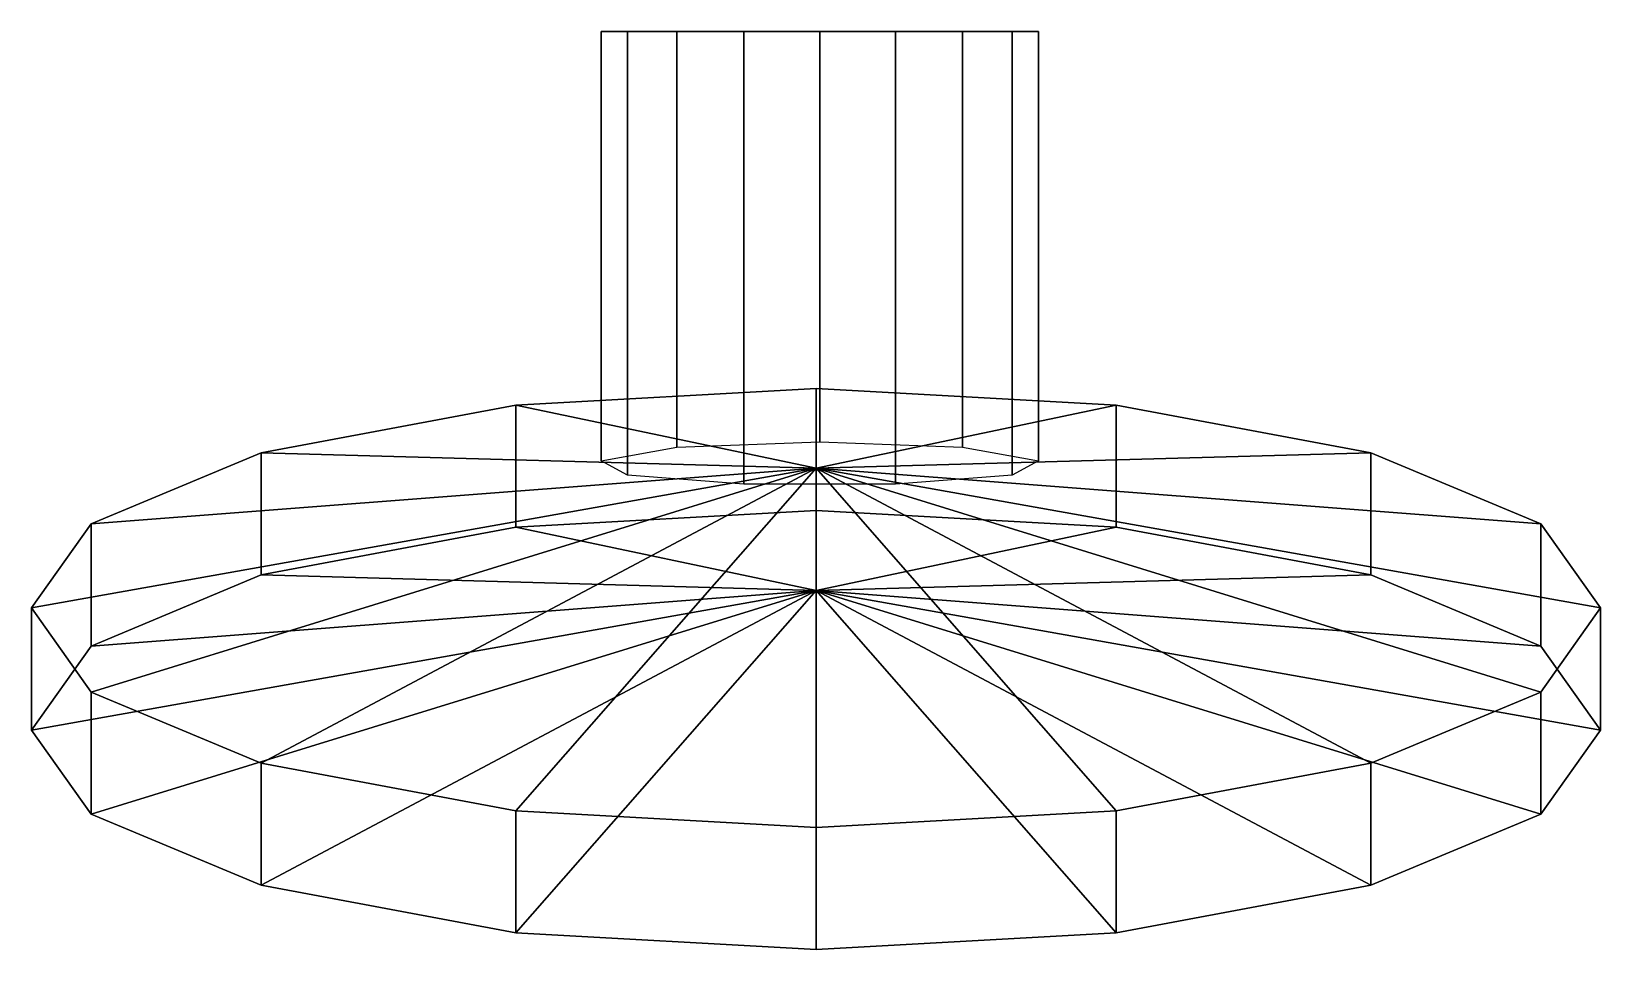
# Model space of a CAD drawing. Header units: millimetres. Extents: x -15 to 15.1, y -17.6 to 0.
import ezdxf

# ---------------------------------------------------------------- set-up
doc = ezdxf.new("R2010")
doc.units = ezdxf.units.MM
doc.header["$MEASUREMENT"] = 0
doc.layers.add('METAL', color=30, linetype='Continuous')

msp = doc.modelspace()

# ---------------------------------------------------------------- meshes
at = {"layer": 'METAL'}
mesh = msp.add_polyface(dxfattribs=at)
corners = [(0.064, -6.854, 8.925), (0.064, -9.197, 9.608), (-5.701, -7.174, 7.824), (-5.701, -9.518, 8.507), (-10.588, -8.088, 4.689), (-10.588, -10.431, 5.372), (-13.853, -9.455, -0.003), (-13.853, -11.798, 0.68), (-15, -11.067, -5.537), (-15, -13.411, -4.855), (-13.853, -12.68, -11.072), (-13.853, -15.023, -10.389), (-10.588, -14.047, -15.764), (-10.588, -16.39, -15.081), (-5.701, -14.96, -18.899), (-5.701, -17.303, -18.216), (0.064, -15.281, -20), (0.064, -17.624, -19.317), (5.829, -14.96, -18.899), (5.829, -17.303, -18.216), (10.716, -14.047, -15.764), (10.716, -16.39, -15.081), (13.981, -12.68, -11.072), (13.981, -15.023, -10.389), (15.128, -11.067, -5.537), (15.128, -13.411, -4.855), (13.981, -9.455, -0.003), (13.981, -11.798, 0.68), (10.716, -8.088, 4.689), (10.716, -10.431, 5.372), (5.829, -7.174, 7.824), (5.829, -9.518, 8.507), (0.064, -6.854, 8.925), (-5.701, -7.174, 7.824), (-10.588, -8.088, 4.689), (-13.853, -9.455, -0.003), (-13.853, -12.68, -11.072), (-15, -11.067, -5.537), (0.064, -8.386, -6.285), (-10.588, -14.047, -15.764), (-5.701, -14.96, -18.899), (0.064, -15.281, -20), (5.829, -14.96, -18.899), (10.716, -14.047, -15.764), (13.981, -12.68, -11.072), (15.128, -11.067, -5.537), (13.981, -9.455, -0.003), (10.716, -8.088, 4.689), (5.829, -7.174, 7.824), (-5.701, -9.518, 8.507), (-10.588, -10.431, 5.372), (-13.853, -11.798, 0.68), (-15, -13.411, -4.855), (0.064, -10.73, -5.602), (-13.853, -15.023, -10.389), (-10.588, -16.39, -15.081), (-5.701, -17.303, -18.216), (0.064, -17.624, -19.317), (5.829, -17.303, -18.216), (10.716, -16.39, -15.081), (13.981, -15.023, -10.389), (15.128, -13.411, -4.855), (13.981, -11.798, 0.68), (10.716, -10.431, 5.372), (5.829, -9.518, 8.507), (0.064, -9.197, 9.608), (0.135, 0, 3.32), (-2.605, 0, 2.322), (-2.605, -7.983, 2.309), (0.135, -7.88, 3.306), (-4.063, 0, -0.203), (-4.063, -8.243, -0.217), (-3.556, 0, -3.075), (-3.556, -8.518, -3.088), (-1.323, 0, -4.949), (-1.323, -8.693, -4.963), (1.593, 0, -4.949), (1.593, -8.693, -4.963), (3.827, 0, -3.075), (3.827, -8.518, -3.088), (4.333, 0, -0.203), (4.333, -8.243, -0.217), (2.875, 0, 2.322), (2.875, -7.983, 2.309), (0.135, 0, 3.32), (2.875, 0, 2.322), (-2.605, 0, 2.322), (4.333, 0, -0.203), (-4.063, 0, -0.203), (3.827, 0, -3.075), (1.593, 0, -4.949), (-3.556, 0, -3.075), (-1.323, 0, -4.949)]
mesh.append_faces([[corners[k] for k in face] for face in [(0, 2, 3, 1), (2, 4, 5, 3), (4, 6, 7, 5), (6, 8, 9, 7), (8, 10, 11, 9), (10, 12, 13, 11), (12, 14, 15, 13), (14, 16, 17, 15), (16, 18, 19, 17), (18, 20, 21, 19), (20, 22, 23, 21), (22, 24, 25, 23), (24, 26, 27, 25), (26, 28, 29, 27), (28, 30, 31, 29), (30, 0, 1, 31), (33, 32, 38, 38), (34, 33, 38, 38), (35, 34, 38, 38), (37, 35, 38, 38), (36, 37, 38, 38), (39, 36, 38, 38), (40, 39, 38, 38), (41, 40, 38, 38), (42, 41, 38, 38), (43, 42, 38, 38), (44, 43, 38, 38), (45, 44, 38, 38), (46, 45, 38, 38), (47, 46, 38, 38), (48, 47, 38, 38), (32, 48, 38, 38), (65, 49, 53, 53), (49, 50, 53, 53), (50, 51, 53, 53), (51, 52, 53, 53), (52, 54, 53, 53), (54, 55, 53, 53), (55, 56, 53, 53), (56, 57, 53, 53), (57, 58, 53, 53), (58, 59, 53, 53), (59, 60, 53, 53), (60, 61, 53, 53), (61, 62, 53, 53), (62, 63, 53, 53), (63, 64, 53, 53), (64, 65, 53, 53), (66, 67, 68, 69), (67, 70, 71, 68), (70, 72, 73, 71), (72, 74, 75, 73), (74, 76, 77, 75), (76, 78, 79, 77), (78, 80, 81, 79), (80, 82, 83, 81), (82, 66, 69, 83), (84, 85, 87, 86), (86, 87, 89, 88), (88, 89, 90, 91), (92, 91, 90, 90)]])

doc.saveas('drawing.dxf')
